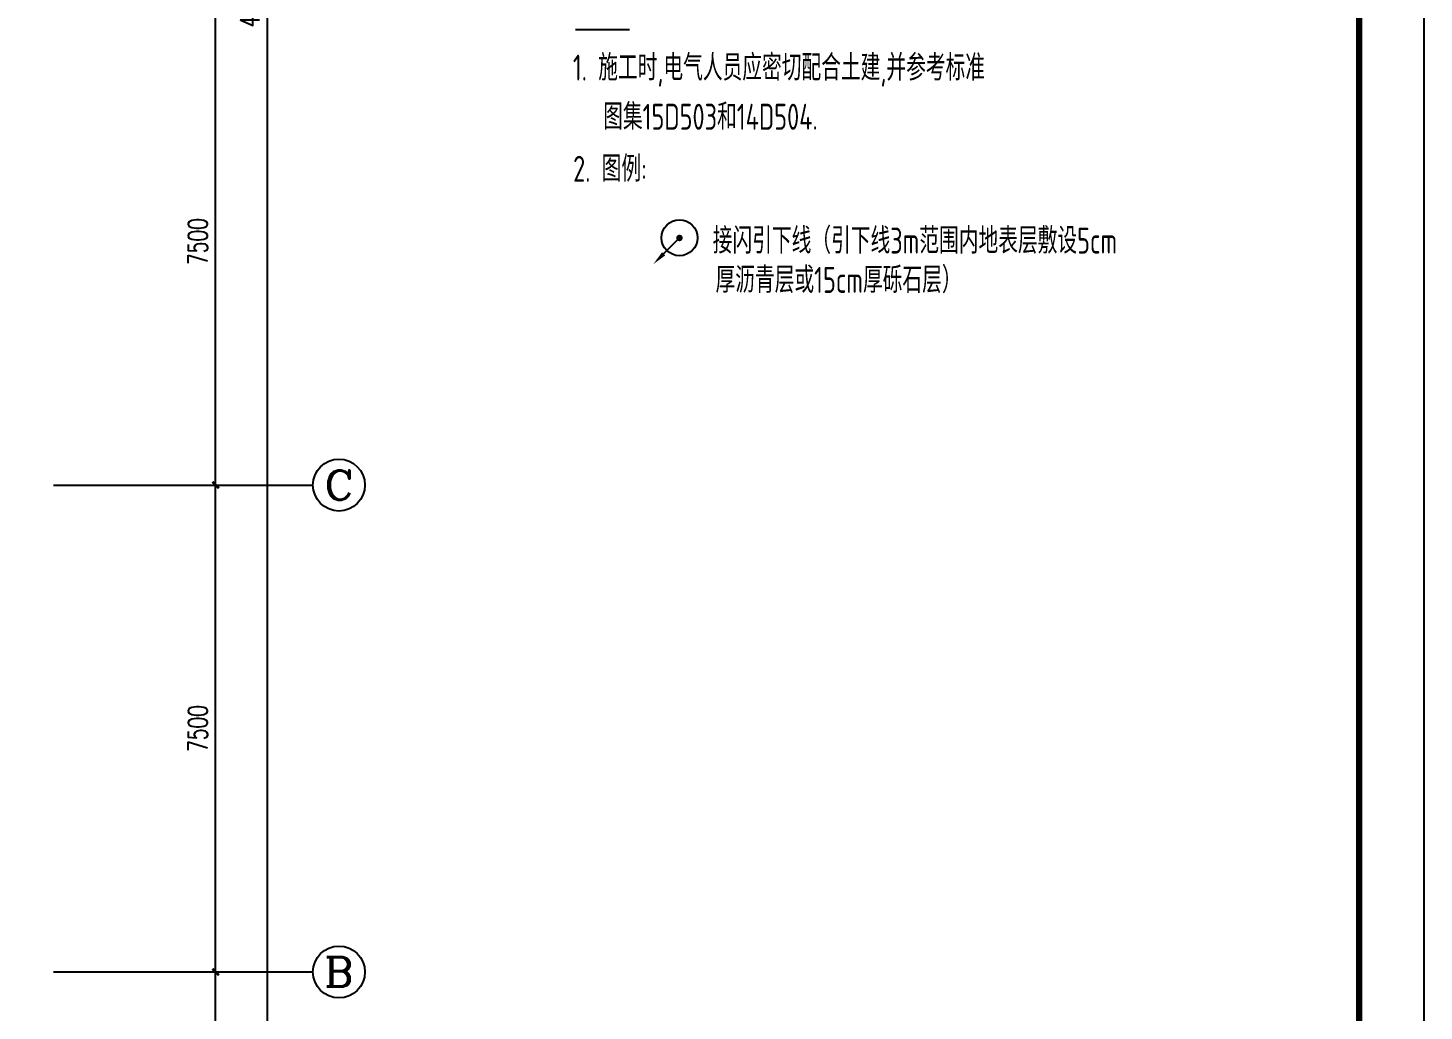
# Model space of a CAD drawing. Extents: x 4532298 to 10139194, y -639876 to -207028.
# Drawn here: x 5000119 to 5021637, y -335531 to -320388 of the extents above; entities that cross this region are included whole.
import ezdxf
from ezdxf.enums import TextEntityAlignment as Align

# ---------------------------------------------------------------- set-up
doc = ezdxf.new("R2010")
doc.units = 0
doc.header["$LTSCALE"] = 1000
doc.header["$MEASUREMENT"] = 0
doc.linetypes.add('HIDDEN', pattern=[0.375, 0.25, -0.125])
doc.layers.get('0').update_dxf_attribs({"linetype": 'CONTINUOUS'})
doc.layers.get('Defpoints').update_dxf_attribs({"linetype": 'CONTINUOUS'})
for name, color, linetype in [('1', 6, 'HIDDEN'), ('AXIS', 3, 'CONTINUOUS'), ('AXIS_TEXT', 7, 'CONTINUOUS'), ('LWIRE', 4, 'CONTINUOUS'), ('PUB_TITLE', 4, 'CONTINUOUS'), ('建筑底图', 251, 'CONTINUOUS'), ('电信', 7, 'CONTINUOUS'), ('电气', 3, 'CONTINUOUS')]:
    doc.layers.add(name, color=color, linetype=linetype)
doc.styles.add('_TCH_AXIS', font='COMPLEX', dxfattribs={"bigfont": 'GBCBIG'})
doc.styles.add('_TCH_DIM_T3', font='SIMPLEX', dxfattribs={"width": 0.705882, "bigfont": 'GBCBIG'})
doc.styles.add('COMPLEX', font='COMPLEX')
doc.styles.add('sceie', font='sceie.shx', dxfattribs={"width": 0.7, "bigfont": 'sceic.shx'})
doc.styles.get("Standard").update_dxf_attribs({"font": 'GBENOR', "bigfont": 'GBCBIG'})
doc.dimstyles.new('_TCH_ARCH&&100', dxfattribs={"dimtxt": 297.5, "dimasz": 100, "dimexe": 250, "dimexo": 300, "dimgap": 126.25, "dimtad": 1, "dimdec": 0, "dimzin": 0, "dimdsep": 46, "dimtxsty": '_TCH_DIM_T3', "dimblk": 'ARCHTICK', "dimcen": 0.09, "dimclrt": 7, "dimazin": 2, "dimtfac": 1, "dimtdec": 0, "dimtix": 1, "dimtmove": 2, "dimatfit": 3, "dimfxl": 0, "dimtolj": 1, "dimtzin": 0, "dimarcsym": 0})

# ---------------------------------------------------------------- blocks, each defined once
blk = doc.blocks.new('_AXISO')
blk.add_circle((0, 0), 0.5)
at = {"layer": 'AXIS_TEXT', "style": 'COMPLEX', "width": 1.041667}
blk.add_attdef('A', text='', height=0.56, dxfattribs=at).set_placement((-0.25, -0.28), (0.25, -0.28), align=Align.FIT)
blk = doc.blocks.new('_ArchTick')
at = {"color": 0, "linetype": 'ByBlock', "const_width": 0.4}
blk.add_lwpolyline([(-0.5, -0.5), (0.5, 0.5)], dxfattribs=at)
blk = doc.blocks.new('*D385')
at = {"layer": 'Defpoints', "color": 0, "transparency": 16777216}
for p in [(5000512, -297129), (5003812, -297129), (5000512, -342729)]:
    blk.add_point(p, dxfattribs=at)
at = {"layer": '建筑底图', "color": 0, "lineweight": -2, "transparency": 16777216}
for p, q in [((5000812, -297129), (5004062, -297129)), ((5003812, -342729), (5003812, -297129)), ((5000812, -342729), (5004062, -342729))]:
    blk.add_line(p, q, dxfattribs=at)
at = {"layer": '建筑底图', "color": 0, "lineweight": -2, "transparency": 16777216, "xscale": 100, "yscale": 100, "zscale": 100}
for p, rotation in [((5003812, -297129), 90), ((5003812, -342729), 270)]:
    blk.add_blockref('_ArchTick', p, dxfattribs=dict(at, rotation=rotation))
at = {"layer": '建筑底图', "color": 7, "transparency": 16777216, "insert": (5003537, -319929), "char_height": 297.5, "attachment_point": 5, "rotation": 90, "style": '_TCH_DIM_T3'}
blk.add_mtext('\\A1;45600', dxfattribs=at)
blk = doc.blocks.new('*D387')
at = {"layer": 'Defpoints', "color": 0, "transparency": 16777216}
for p in [(5000512, -334929), (5003012, -334929), (5000512, -342429)]:
    blk.add_point(p, dxfattribs=at)
at = {"layer": '建筑底图', "color": 0, "lineweight": -2, "transparency": 16777216}
for p, q in [((5000812, -334929), (5003262, -334929)), ((5003012, -342429), (5003012, -334929)), ((5000812, -342429), (5003262, -342429))]:
    blk.add_line(p, q, dxfattribs=at)
at = {"layer": '建筑底图', "color": 0, "lineweight": -2, "transparency": 16777216, "xscale": 100, "yscale": 100, "zscale": 100}
for p, rotation in [((5003012, -334929), 90), ((5003012, -342429), 270)]:
    blk.add_blockref('_ArchTick', p, dxfattribs=dict(at, rotation=rotation))
at = {"layer": '建筑底图', "color": 7, "transparency": 16777216, "insert": (5002737, -338679), "char_height": 297.5, "attachment_point": 5, "rotation": 90, "style": '_TCH_DIM_T3'}
blk.add_mtext('\\A1;7500', dxfattribs=at)
blk = doc.blocks.new('*D388')
at = {"layer": 'Defpoints', "color": 0, "transparency": 16777216}
for p in [(5000512, -327429), (5003012, -327429), (5000512, -334929)]:
    blk.add_point(p, dxfattribs=at)
at = {"layer": '建筑底图', "color": 0, "lineweight": -2, "transparency": 16777216}
for p, q in [((5000812, -327429), (5003262, -327429)), ((5003012, -334929), (5003012, -327429)), ((5000812, -334929), (5003262, -334929))]:
    blk.add_line(p, q, dxfattribs=at)
at = {"layer": '建筑底图', "color": 0, "lineweight": -2, "transparency": 16777216, "xscale": 100, "yscale": 100, "zscale": 100}
for p, rotation in [((5003012, -327429), 90), ((5003012, -334929), 270)]:
    blk.add_blockref('_ArchTick', p, dxfattribs=dict(at, rotation=rotation))
at = {"layer": '建筑底图', "color": 7, "transparency": 16777216, "insert": (5002737, -331179), "char_height": 297.5, "attachment_point": 5, "rotation": 90, "style": '_TCH_DIM_T3'}
blk.add_mtext('\\A1;7500', dxfattribs=at)
blk = doc.blocks.new('*D389')
at = {"layer": 'Defpoints', "color": 0, "transparency": 16777216}
for p in [(5000512, -319929), (5003012, -319929), (5000512, -327429)]:
    blk.add_point(p, dxfattribs=at)
at = {"layer": '建筑底图', "color": 0, "lineweight": -2, "transparency": 16777216}
for p, q in [((5000812, -319929), (5003262, -319929)), ((5003012, -327429), (5003012, -319929)), ((5000812, -327429), (5003262, -327429))]:
    blk.add_line(p, q, dxfattribs=at)
at = {"layer": '建筑底图', "color": 0, "lineweight": -2, "transparency": 16777216, "xscale": 100, "yscale": 100, "zscale": 100}
for p, rotation in [((5003012, -319929), 90), ((5003012, -327429), 270)]:
    blk.add_blockref('_ArchTick', p, dxfattribs=dict(at, rotation=rotation))
at = {"layer": '建筑底图', "color": 7, "transparency": 16777216, "insert": (5002737, -323679), "char_height": 297.5, "attachment_point": 5, "rotation": 90, "style": '_TCH_DIM_T3'}
blk.add_mtext('\\A1;7500', dxfattribs=at)
blk = doc.blocks.new('$TelecSys$00000080')
for p, q in [((-0.7, -0.7), (0, 0)), ((0.104, 0.104), (0.104, 0.104)), ((-0.104, -0.104), (-0.104, -0.104))]:
    blk.add_line(p, q)
at = {"const_width": 0.142}
blk.add_lwpolyline([(0.071, 0, 1), (-0.071, 0, 1)], format="xyb", close=True, dxfattribs=at)
blk.add_solid([(-0.63, -0.77), (-0.77, -0.63), (-1.15, -1.15)])
at = {"width": 0.8, "flags": 9}
blk.add_attdef('A', (0, 0), '', height=0.00002, rotation=180, dxfattribs=at)

msp = doc.modelspace()

# ---------------------------------------------------------------- linework, layer by layer
at = {"layer": '1', "color": 3, "linetype": 'Continuous'}
msp.add_circle((5010161, -323619.7), 276.5, dxfattribs=at)
at = {"layer": 'AXIS', "color": 0}
msp.add_line((5000512.5, -334928.9), (5004512.5, -334928.9), dxfattribs=at)
at = {"layer": 'PUB_TITLE', "color": 4}
msp.add_lwpolyline([(4937536.9, -350158.8), (5021636.9, -350158.8), (5021636.9, -290758.8), (4937536.9, -290758.8)], close=True, dxfattribs=at)
at = {"layer": 'PUB_TITLE', "color": 4, "const_width": 100}
msp.add_lwpolyline([(4940036.9, -349158.8), (5020636.9, -349158.8), (5020636.9, -291758.8), (4940036.9, -291758.8)], close=True, dxfattribs=at)
at = {"layer": '建筑底图'}
msp.add_line((5000512.5, -327428.9), (5004512.5, -327428.9), dxfattribs=at)
at = {"layer": '电气'}
msp.add_line((5008559.1, -320414), (5009389.8, -320414), dxfattribs=at)

# ---------------------------------------------------------------- block references
at = {"layer": 'AXIS', "color": 0}
ref = msp.add_blockref('_AXISO', (5004912.5, -334928.9), dxfattribs=dict(at, xscale=800, yscale=800, zscale=800))
ref.add_attrib('A', 'B', dxfattribs={"layer": 'AXIS_TEXT', "color": 0, "height": 452.5, "style": '_TCH_AXIS', "width": 1.235294}).set_placement((5004686.2, -335155.1), (5005138.7, -335155.1), align=Align.FIT)
at = {"layer": 'LWIRE', "xscale": -350, "yscale": 350, "zscale": 350, "rotation": 270}
msp.add_blockref('$TelecSys$00000080', (5010161, -323623.1), dxfattribs=at)
at = {"layer": '建筑底图'}
ref = msp.add_blockref('_AXISO', (5004912.5, -327428.9), dxfattribs=dict(at, xscale=800, yscale=800, zscale=800))
ref.add_attrib('A', 'C', dxfattribs={"layer": 'AXIS_TEXT', "color": 0, "height": 452.5, "style": '_TCH_AXIS', "width": 1.4}).set_placement((5004686.2, -327655.1), (5005138.7, -327655.1), align=Align.FIT)

# ---------------------------------------------------------------- texts
at = {"layer": '电信', "color": 7, "style": 'sceie', "width": 0.8}
for s, p in [('1. 施工时,电气人员应密切配合土建,并参考标准', (5008517.7, -321199.1)), ('图集15D503和14D504.', (5008985.2, -321956.2)), ('2. 图例:', (5008522.2, -322757.8)), ('接闪引下线（引下线3m范围内地表层敷设5cm', (5010673.2, -323863.9)), ('厚沥青层或15cm厚砾石层）', (5010716.4, -324469.3))]:
    msp.add_text(s, height=400, dxfattribs=at).set_placement(p)

# ---------------------------------------------------------------- dimensions: what is measured, and where the dimension line sits
at = {"layer": '建筑底图'}
for p1, p2, distance, picture, middle in [((5000512.5, -342728.9), (5000512.5, -297128.9), -3300, '*D385', (5003537.5, -319928.9)), ((5000512.5, -327428.9), (5000512.5, -319928.9), -2500, '*D389', (5002737.5, -323678.9)), ((5000512.5, -334928.9), (5000512.5, -327428.9), -2500, '*D388', (5002737.5, -331178.9)), ((5000512.5, -342428.9), (5000512.5, -334928.9), -2500, '*D387', (5002737.5, -338678.9))]:
    dim = msp.add_aligned_dim(p1=p1, p2=p2, distance=distance, dimstyle='_TCH_ARCH&&100', dxfattribs=at)
    dim.commit()
    dim.dimension.update_dxf_attribs({"geometry": picture, "text_midpoint": middle})

doc.saveas('drawing.dxf')
